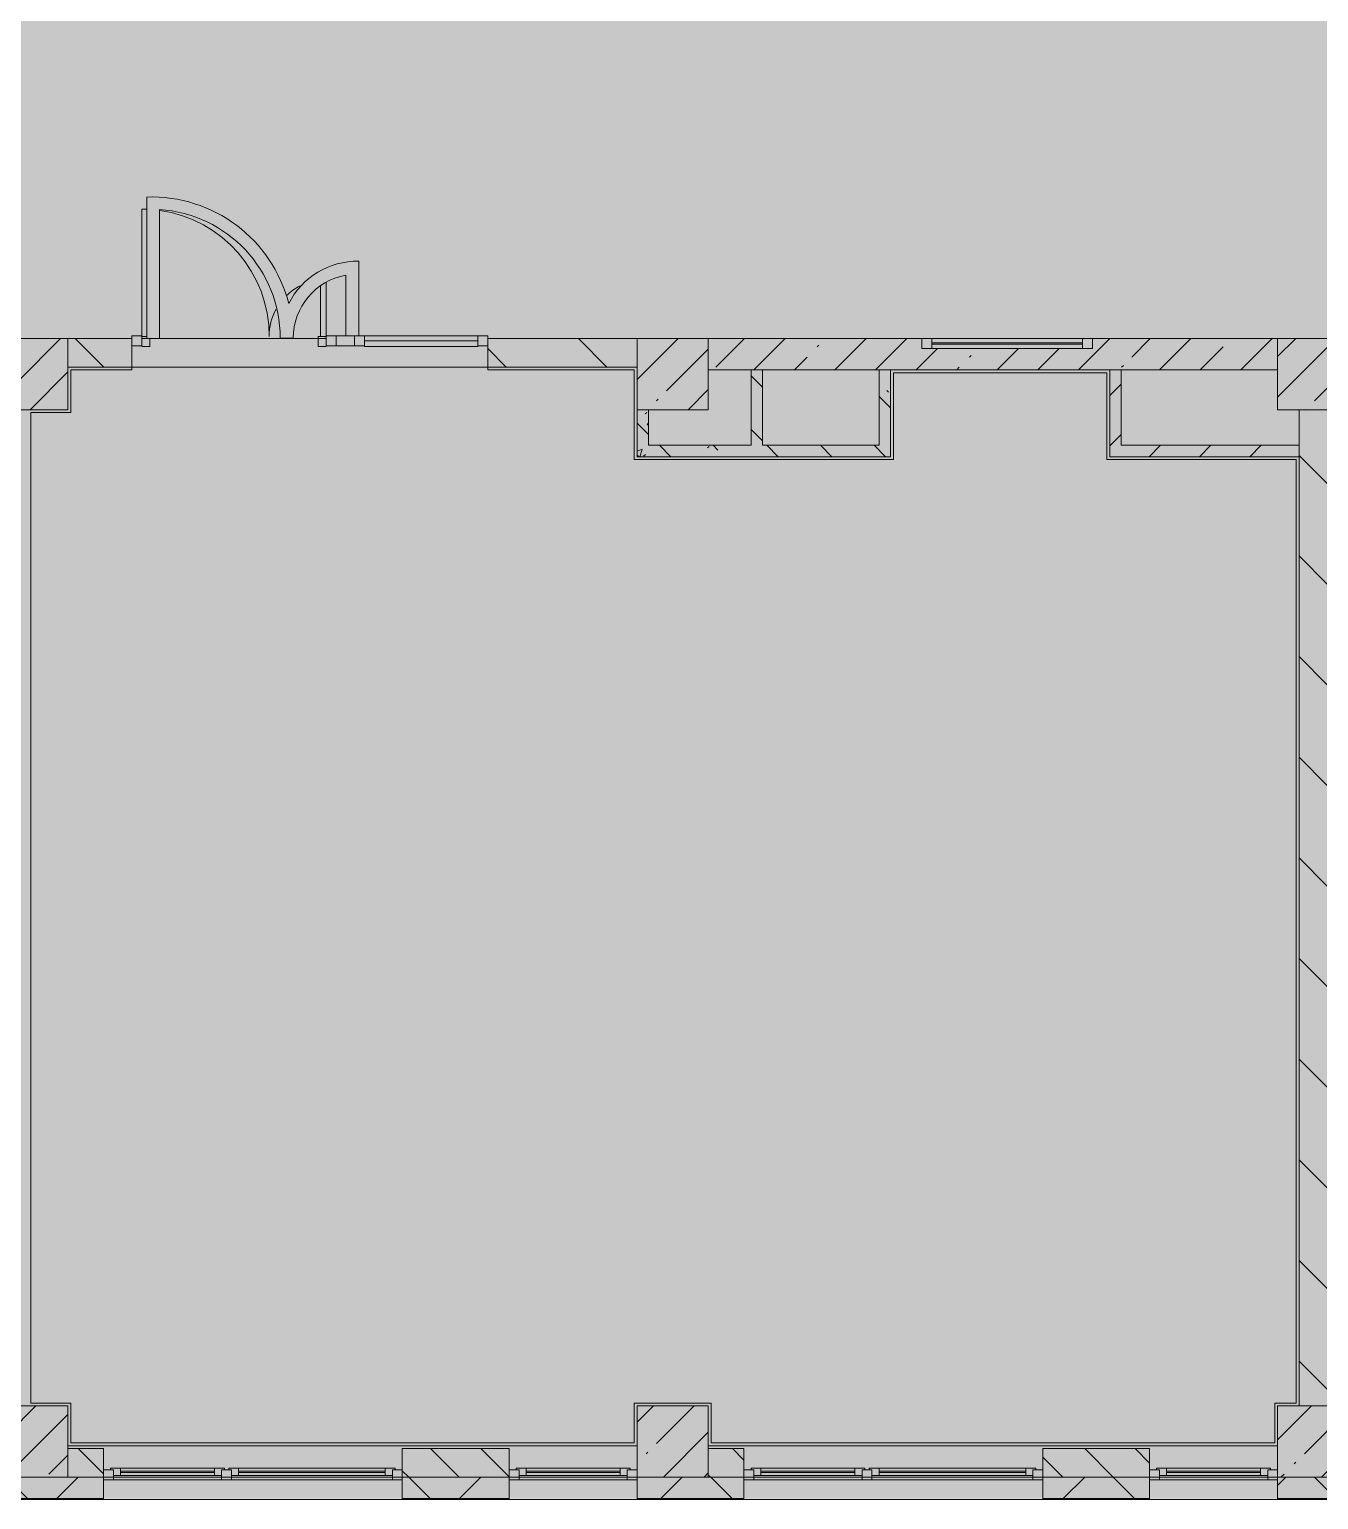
# Model space of a CAD drawing. Header units: millimetres. Extents: x 35355 to 234366, y -8553 to 29000.
# Drawn here: x 154996 to 164054, y -258 to 10073 of the extents above; entities that cross this region are included whole.
import ezdxf

# ---------------------------------------------------------------- set-up
doc = ezdxf.new("R2010")
doc.units = ezdxf.units.MM
doc.layers.add('A-DETL-GENF-2', color=7, linetype='Continuous', lineweight=9, true_color=0xc0c0c0, transparency=0.4)
for name, color, linetype, lineweight, true_color in [('A-DETL-GENF-4', 7, 'Continuous', 5, 0xb7b7b7), ('A-DOOR-4', 7, 'Continuous', 5, 0xe2e2e2), ('A-DOOR-5', 7, 'Continuous', 5, 0xb7b7b7), ('A-FLOR-1', 7, 'Continuous', 5, 0xb7b7b7), ('A-GLAZ-3', 7, 'Continuous', 5, 0x737373), ('A-GLAZ-CURT-2', 7, 'Continuous', 5, 0x737373), ('A-GLAZ-CWMG-2', 7, 'Continuous', 5, 0x737373), ('A-WALL-3', 7, 'Continuous', 5, 0x737373), ('A-WALL-4', 7, 'Continuous', 9, 0x737373), ('I-WALL-2', 7, 'Continuous', 5, 0x737373), ('I-WALL-4', 7, 'Continuous', 5, 0x787878), ('S-COLS-2', 7, 'Continuous', 5, 0x737373)]:
    doc.layers.add(name, color=color, linetype=linetype, lineweight=lineweight, true_color=true_color)
for name, color, linetype, lineweight in [('A-WALL', 7, 'Continuous', 9), ('A-WALL-2', 7, 'Continuous', 5), ('I-WALL-3', 7, 'Continuous', 5), ('S-COLS-1', 7, 'Continuous', 5)]:
    doc.layers.add(name, color=color, linetype=linetype, lineweight=lineweight)
pattern_1 = [(45, (107356.5, 0), (-353.5534, 353.5534), []), (135, (107356.5, 0), (-353.5534, -353.5534), [])]
pattern_2 = [(135, (107356.5, 0), (-353.5534, -353.5534), [])]
pattern_3 = [(45, (107356.5, 0), (-176.7767, 176.7767), [])]
pattern_4 = [(135, (107356.5, 0), (-377.171, -377.171), [533.4, -88.9, 17.78, -88.9]), (135, (107356.5, 376.94), (-377.171, -377.171), []), (50, (107356.5, 0), (637.6445, -55.7866), [66.675, -733.425]), (355, (107356.5, 0), (-123.3494, 668.699), [53.34, -586.74]), (100.451, (107409.6, -4.65), (514.299, 612.908), [56.665, -623.315]), (46.184, (107356.5, 177.8), (948.776, -147.15), [100.012, -1100.137]), (96.636, (107435.6, 165.5), (830.909, 865.997), [84.998, -934.973]), (351.184, (107356.5, 177.8), (830.918, 865.988), [80.01, -880.11]), (21, (107445.4, 133.35), (530.6506, -357.9283), [66.675, -733.425]), (326, (107445.4, 133.35), (216.308, 644.6585), [53.34, -586.74]), (71.451, (107489.6, 103.5), (746.9596, 286.724), [56.665, -623.315]), (37.5, (107356.5, 0), (10.8105, 295.9426), [16.764, -562.864, 16.764, -578.866, -588.962]), (37.5, (107356.5, 0), (10.8105, 295.9426), [-1175.258, 16.764, -572.198]), (7.5, (107356.5, 0), (233.8692, 350.6318), [16.764, -322.834, 16.764, -549.529, -224.472]), (7.5, (107356.5, 0), (233.8692, 350.6318), [-905.891, 16.764, -207.708]), (327.5, (107158.24, 0), (474.5678, -20.0513), [16.764, -205.486, 16.764, -676.656, -920.115]), (327.5, (107158.24, 0), (474.5678, -20.0513), [-915.67, 16.764, -903.351]), (317.5, (107069.34, 0), (518.4522, 88.9934), [16.764, -272.161, 16.764, -443.738, -653.415]), (317.5, (107069.34, 0), (518.4522, 88.9934), [-749.427, 16.764, -636.651])]

# ---------------------------------------------------------------- blocks, each defined once
blk = doc.blocks.new('BSC_Колонна _Прямоугольная - 500х500-V53-3_6_2_птичка')
at = {"layer": 'S-COLS-1'}
h = blk.add_hatch(dxfattribs=at)
h.set_pattern_fill('FP_76', color=256, style=0, pattern_type=2)
h.set_pattern_definition([(45, (-47660, -7650), (-285.123, 285.123), []), (45, (-47374.88, -7650), (-285.123, 285.123), [504.031, -100.806, 16.764, -84.042])])
h.paths.add_polyline_path([(250, -250), (250, 250), (-250, 250), (-250, -250), (-115, -250)])
at = {"layer": 'S-COLS-2'}
for p, q in [((250, 250), (-250, 250)), ((-250, 250), (-250, -250)), ((250, -250), (250, 250)), ((-250, -250), (250, -250))]:
    blk.add_line(p, q, dxfattribs=at)
blk = doc.blocks.new('BSC_Колонна _Прямоугольная - 500х500-V54-3_6_2_птичка')
at = {"layer": 'S-COLS-1'}
h = blk.add_hatch(dxfattribs=at)
h.set_pattern_fill('FP_77', color=256, style=0, pattern_type=2)
h.set_pattern_definition([(45, (-52160, -7650), (-285.123, 285.123), []), (45, (-51874.88, -7650), (-285.123, 285.123), [504.031, -100.806, 16.764, -84.042])])
h.paths.add_polyline_path([(250, -250), (250, 250), (-250, 250), (-250, -250)])
at = {"layer": 'S-COLS-2'}
for p, q in [((250, 250), (-250, 250)), ((-250, 250), (-250, -250)), ((250, -250), (250, 250)), ((-250, -250), (250, -250))]:
    blk.add_line(p, q, dxfattribs=at)
blk = doc.blocks.new('BSC_Колонна _Прямоугольная - 500х500-V60-3_6_2_птичка')
at = {"layer": 'S-COLS-1'}
h = blk.add_hatch(dxfattribs=at)
h.set_pattern_fill('FP_83', color=256, style=0, pattern_type=2)
h.set_pattern_definition([(45, (-47660, -150), (-285.123, 285.123), []), (45, (-47374.88, -150), (-285.123, 285.123), [504.031, -100.806, 16.764, -84.042])])
h.paths.add_polyline_path([(-250, -250), (250, -250), (250, 250), (-250, 250)])
at = {"layer": 'S-COLS-2'}
for p, q in [((250, 250), (-250, 250)), ((-250, 250), (-250, -250)), ((250, -250), (250, 250)), ((-250, -250), (250, -250))]:
    blk.add_line(p, q, dxfattribs=at)
blk = doc.blocks.new('BSC_Колонна _Прямоугольная - 500х500-V61-3_6_2_птичка')
at = {"layer": 'S-COLS-1'}
h = blk.add_hatch(dxfattribs=at)
h.set_pattern_fill('FP_84', color=256, style=0, pattern_type=2)
h.set_pattern_definition([(45, (-52160, -150), (-285.123, 285.123), []), (45, (-51874.88, -150), (-285.123, 285.123), [504.031, -100.806, 16.764, -84.042])])
h.paths.add_polyline_path([(-250, -250), (250, -250), (250, 250), (-250, 250)])
at = {"layer": 'S-COLS-2'}
for p, q in [((250, 250), (-250, 250)), ((-250, 250), (-250, -250)), ((250, -250), (250, 250)), ((-250, -250), (250, -250))]:
    blk.add_line(p, q, dxfattribs=at)
blk = doc.blocks.new('BSC_Колонна _Прямоугольная - 500х500-V74-3_6_2_птичка')
at = {"layer": 'S-COLS-1'}
h = blk.add_hatch(dxfattribs=at)
h.set_pattern_fill('FP_106', color=256, style=0, pattern_type=2)
h.set_pattern_definition([(45, (-56660, -150), (-285.123, 285.123), []), (45, (-56374.88, -150), (-285.123, 285.123), [504.031, -100.806, 16.764, -84.042])])
h.paths.add_polyline_path([(-250, -250), (250, -250), (250, 250), (-250, 250), (-250, 81)])
at = {"layer": 'S-COLS-2'}
for p, q in [((250, 250), (-250, 250)), ((-250, 250), (-250, -250)), ((250, -250), (250, 250)), ((-250, -250), (250, -250))]:
    blk.add_line(p, q, dxfattribs=at)
blk = doc.blocks.new('BSC_Колонна _Прямоугольная - 500х500-V75-3_6_2_птичка')
at = {"layer": 'S-COLS-1'}
h = blk.add_hatch(dxfattribs=at)
h.set_pattern_fill('FP_107', color=256, style=0, pattern_type=2)
h.set_pattern_definition([(45, (-56660, -7650), (-285.123, 285.123), []), (45, (-56374.88, -7650), (-285.123, 285.123), [504.031, -100.806, 16.764, -84.042])])
h.paths.add_polyline_path([(-250, -250), (250, -250), (250, 250), (-250, 250)])
at = {"layer": 'S-COLS-2'}
for p, q in [((250, 250), (-250, 250)), ((-250, 250), (-250, -250)), ((250, -250), (250, 250)), ((-250, -250), (250, -250))]:
    blk.add_line(p, q, dxfattribs=at)
blk = doc.blocks.new('120_Окно_СКБ_1Ст - 120_Окно_СКБ_1Ст 900х2500_h_-V85-3_6_2_птичка')
at = {"layer": 'A-GLAZ-3'}
for p, q in [((-450, -127), (-450, -57)), ((-450, -57), (-380, -57)), ((450, -57), (-450, -57)), ((-380, -57), (-380, -127)), ((380, -87), (-380, -87)), ((-380, -87), (-380, -127)), ((-330, -137), (-330, -87)), ((330, -137), (330, -87)), ((380, -127), (380, -57)), ((380, -57), (450, -57)), ((380, -127), (380, -87)), ((450, -57), (450, -127)), ((-380, -127), (-450, -127)), ((-450, -127), (-400, -127)), ((-380, -127), (-400, -127)), ((-400, -127), (-400, -137)), ((-400, -137), (400, -137)), ((400, -137), (-400, -137)), ((-330, -107), (330, -107)), ((330, -117), (-330, -117)), ((450, -127), (380, -127)), ((400, -127), (380, -127)), ((400, -127), (450, -127)), ((400, -137), (400, -127))]:
    blk.add_line(p, q, dxfattribs=at)
blk = doc.blocks.new('120_Окно_СКБ_2Ст - 120_Окно_СКБ_2Ст 2100х2400 _мал створка справа_-V82-3_6_2_птичка')
at = {"layer": 'A-GLAZ-3'}
for p, q in [((-1050, -127), (-1050, -57)), ((-1050, -57), (-980, -57)), ((1050, -57), (-1050, -57)), ((-980, -57), (-980, -127)), ((150, -87), (-980, -87)), ((-980, -87), (-980, -127)), ((-930, -137), (-930, -87)), ((100, -137), (100, -87)), ((150, -127), (150, -57)), ((150, -57), (220, -57)), ((150, -127), (150, -87)), ((220, -57), (220, -127)), ((980, -87), (220, -87)), ((220, -87), (220, -127)), ((270, -137), (270, -87)), ((930, -137), (930, -87)), ((980, -127), (980, -57)), ((980, -57), (1050, -57)), ((980, -127), (980, -87)), ((1050, -57), (1050, -127)), ((-980, -127), (-1050, -127)), ((-1050, -127), (-1000, -127)), ((-980, -127), (-1000, -127)), ((-1000, -127), (-1000, -137)), ((-1000, -137), (170, -137)), ((170, -137), (-1000, -137)), ((-930, -107), (100, -107)), ((100, -117), (-930, -117)), ((220, -127), (150, -127)), ((170, -127), (150, -127)), ((170, -127), (200, -127)), ((170, -137), (170, -127)), ((220, -127), (200, -127)), ((200, -127), (200, -137)), ((200, -137), (1000, -137)), ((1000, -137), (200, -137)), ((270, -107), (930, -107)), ((930, -117), (270, -117)), ((1050, -127), (980, -127)), ((1000, -127), (980, -127)), ((1000, -127), (1050, -127)), ((1000, -137), (1000, -127))]:
    blk.add_line(p, q, dxfattribs=at)
blk = doc.blocks.new('120_Окно_СКБ_1Ст - 120_Окно_СКБ_1Ст 900х2500_h_-V156-3_6_2_птичка')
at = {"layer": 'A-GLAZ-3'}
for p, q in [((-450, -127), (-450, -57)), ((-450, -57), (-380, -57)), ((450, -57), (-450, -57)), ((-380, -57), (-380, -127)), ((380, -87), (-380, -87)), ((-380, -87), (-380, -127)), ((-330, -137), (-330, -87)), ((330, -137), (330, -87)), ((380, -127), (380, -57)), ((380, -57), (450, -57)), ((380, -127), (380, -87)), ((450, -57), (450, -127)), ((-380, -127), (-450, -127)), ((-450, -127), (-400, -127)), ((-380, -127), (-400, -127)), ((-400, -127), (-400, -137)), ((-400, -137), (400, -137)), ((400, -137), (-400, -137)), ((-330, -107), (330, -107)), ((330, -117), (-330, -117)), ((450, -127), (380, -127)), ((400, -127), (380, -127)), ((400, -127), (450, -127)), ((400, -137), (400, -127))]:
    blk.add_line(p, q, dxfattribs=at)
blk = doc.blocks.new('Прямоугольный импост - 50 x 70 мм-V212-3_6_2_птичка')
at = {"layer": 'A-GLAZ-CWMG-2'}
for p, q in [((-70, 35), (0, 35)), ((-70, -35), (-70, 35)), ((0, 35), (0, -35)), ((0, -35), (-70, -35))]:
    blk.add_line(p, q, dxfattribs=at)
blk = doc.blocks.new('Дверь_Витражная_остекление_ - ДВН_ДАО_Главный вход_1200 в свету-V213-3_6_2_птичка')
at = {"layer": 'A-DOOR-4'}
for points in [[(-647, 30), (-613, 35), (-613, 925), (-647, 922), (-647, 35)], [(607, 30), (647, 35), (647, 410), (607, 378), (607, 35)]]:
    blk.add_hatch(color=256, dxfattribs=at).paths.add_polyline_path(points)
at = {"layer": 'A-DETL-GENF-4'}
for p, q in [((-613, 925), (-647, 925)), ((-647, 925), (-647, 35)), ((607, 385), (607, 30)), ((647, 35), (647, 410)), ((-647, 30), (-613, 30)), ((-613, 30), (-647, 30)), ((-592, -40), (-592, 15)), ((592, -40), (592, 30)), ((592, 30), (647, 30)), ((607, 30), (647, 30)), ((-647, -40), (-592, -40)), ((647, -40), (592, -40))]:
    blk.add_line(p, q, dxfattribs=at)
at = {"layer": 'A-DOOR-5'}
for p, q in [((-647, 925), (-647, 35)), ((647, 410), (647, 35))]:
    blk.add_line(p, q, dxfattribs=at)
for centre, radius, start, end in [((-647, 30), 895, 87.7864, 90), ((-647, 30), 895, 360, 81.929), ((647, 30), 400, 117.1206, 134.5389), ((647, 30), 400, 151.213, 180)]:
    blk.add_arc(centre, radius, start, end, dxfattribs=at)
blk = doc.blocks.new('Системная панель - Стемалит - 40мм-V214-3_6_2_птичка')
at = {"layer": 'A-GLAZ-CURT-2'}
for p, q in [((65, 35), (-65, 35)), ((-65, 35), (-65, -35)), ((65, -35), (65, 35)), ((-65, -35), (65, -35))]:
    blk.add_line(p, q, dxfattribs=at)
blk = doc.blocks.new('Прямоугольный импост - 50 x 70 мм-V215-3_6_2_птичка')
at = {"layer": 'A-GLAZ-CWMG-2'}
for p, q in [((-35, 35), (35, 35)), ((-35, -35), (-35, 35)), ((35, 35), (35, -35)), ((35, -35), (-35, -35))]:
    blk.add_line(p, q, dxfattribs=at)
blk = doc.blocks.new('Прямоугольный импост - 50 x 70 мм-V216-3_6_2_птичка')
at = {"layer": 'A-GLAZ-CWMG-2'}
for p, q in [((0, 35), (-70, 35)), ((-70, 35), (-70, -35)), ((0, -35), (0, 35)), ((-70, -35), (0, -35))]:
    blk.add_line(p, q, dxfattribs=at)
blk = doc.blocks.new('Системная панель - Стекло - 40мм-V220-3_6_2_птичка')
at = {"layer": 'A-GLAZ-CURT-2'}
for p, q in [((397.5, 0), (-397.5, 0)), ((-397.5, 0), (-397.5, -40)), ((397.5, -40), (397.5, 0)), ((-397.5, -40), (397.5, -40))]:
    blk.add_line(p, q, dxfattribs=at)
blk = doc.blocks.new('Прямоугольный импост - 50 x 70 мм-V218-3_6_2_птичка')
at = {"layer": 'A-GLAZ-CWMG-2'}
for p, q in [((-35, 35), (35, 35)), ((-35, -35), (-35, 35)), ((35, 35), (35, -35)), ((35, -35), (-35, -35))]:
    blk.add_line(p, q, dxfattribs=at)
blk = doc.blocks.new('Прямоугольный импост - 50 x 70 мм-V219-3_6_2_птичка')
at = {"layer": 'A-GLAZ-CWMG-2'}
blk.add_line((42060, 7920), (41265, 7920), dxfattribs=at)
blk = doc.blocks.new('120_Окно_СКБ_1Ст - 120_Окно_СКБ_1Ст 400х1200 EI30-V225-3_6_2_птичка')
at = {"layer": 'A-GLAZ-3'}
for p, q in [((-600, 40), (-600, 110)), ((-600, 110), (-530, 110)), ((600, 110), (-600, 110)), ((-530, 110), (-530, 40)), ((530, 40), (530, 110)), ((530, 110), (600, 110)), ((600, 110), (600, 40)), ((-530, 40), (-600, 40)), ((-600, 40), (600, 40)), ((530, 80), (-530, 80)), ((530, 70), (-530, 70)), ((600, 40), (530, 40))]:
    blk.add_line(p, q, dxfattribs=at)

msp = doc.modelspace()

# ---------------------------------------------------------------- hatches: boundary and pattern name
at = {"layer": 'A-DETL-GENF-2'}
msp.add_hatch(color=256, dxfattribs=at).paths.add_polyline_path([(178205.9, -251.7), (183206.5, -251.7), (183206.5, 3288.3), (191926.5, 3288.3), (191926.5, 27348.3), (149266.5, 27348.3), (149266.5, 23888.3), (145666.6, 23888.3), (145666.6, -251.7), (177273.7, -251.7)])
at = {"layer": 'A-WALL-2'}
h = msp.add_hatch(dxfattribs=at)
h.set_pattern_fill('FP_97', color=256, style=0, pattern_type=2)
h.set_pattern_definition([(135, (107356.5, 0), (-176.7767, -176.7767), [])])
h.paths.add_polyline_path([(172612.8, -100), (172766.5, -100), (172766.5, 100), (172516.5, 100), (172516.5, -100)])
h.paths.add_polyline_path([(168966.5, -100), (168966.5, 100), (168766.5, 100), (168766.5, -100), (168884.1, -100)])
h.paths.add_polyline_path([(171066.5, -100), (171616.5, -100), (171616.5, 100), (171066.5, 100)])
h.paths.add_polyline_path([(158366.5, -100), (158366.5, 100), (157616.5, 100), (157616.5, -100)])
h.paths.add_polyline_path([(159766.5, -100), (160016.5, -100), (160016.5, 100), (159766.5, 100), (159766.5, 33.3)])
h.paths.add_polyline_path([(162116.5, -100), (162866.5, -100), (162866.5, 100), (162116.5, 100)])
h.paths.add_polyline_path([(155516.5, -100), (155516.5, 100), (155266.5, 100), (155266.5, -100)])
h.paths.add_polyline_path([(164266.5, -100), (165166.5, -100), (165166.5, 100), (164266.5, 100), (164266.5, -52.2)])
h.paths.add_polyline_path([(149116.5, -100), (149116.5, 100), (148496.5, 100), (148496.5, -100)])
h.paths.add_polyline_path([(151172.6, -100), (151666.5, -100), (151666.5, 100), (150766.5, 100), (150766.5, -100)])
h.paths.add_polyline_path([(145846.5, -100), (145896.5, -100), (145896.5, 100), (145846.5, 100)])
h.paths.add_polyline_path([(150016.5, -100), (150266.5, -100), (150266.5, 100), (150016.5, 100)])
h = msp.add_hatch(dxfattribs=at)
h.set_pattern_fill('FP_99', color=256, style=0, pattern_type=2)
h.set_pattern_definition(pattern_1)
h.paths.add_polyline_path([(163766.5, -250), (163983.6, -250), (163983.6, -100), (163766.5, -100)])
h.paths.add_polyline_path([(154766.5, -250), (155516.5, -250), (155516.5, -100), (154766.5, -100)])
h.paths.add_polyline_path([(162358.8, -250), (162866.5, -250), (162866.5, -100), (162116.5, -100), (162116.5, -250)])
h.paths.add_polyline_path([(157616.5, -250), (158366.5, -250), (158366.5, -100), (157616.5, -100)])
h.paths.add_polyline_path([(159266.5, -250), (160016.5, -250), (160016.5, -100), (159266.5, -100)])
h.paths.add_polyline_path([(150016.5, -250), (151666.5, -250), (151666.5, -100), (150016.5, -100)])
h.paths.add_polyline_path([(145684.4, -250), (146396.5, -250), (146396.5, -100), (145666.6, -100), (145666.9, -250)])
h.paths.add_polyline_path([(149116.5, -250), (149116.5, -100), (148496.5, -100), (148496.5, -250)])
h = msp.add_hatch(dxfattribs=at)
h.set_pattern_fill('FP_99', color=256, style=0, pattern_type=2)
h.set_pattern_definition(pattern_1)
h.paths.add_polyline_path([(183056.5, -250), (183056.5, -100), (178916.5, -100), (178916.5, -250), (182866.8, -250)])
h.paths.add_polyline_path([(168966.5, -250), (168966.5, -100), (168266.5, -100), (168266.5, -250), (168884.1, -250)])
h.paths.add_polyline_path([(171066.5, -250), (171616.5, -250), (171616.5, -100), (171066.5, -100)])
h.paths.add_polyline_path([(173266.5, -250), (173516.5, -250), (173516.5, -100), (172516.5, -100), (172516.5, -250), (172766.5, -250)])
h.paths.add_polyline_path([(177273.7, -250), (178016.5, -250), (178016.5, -100), (174416.5, -100), (174416.5, -250), (175409.3, -250)])
h.paths.add_polyline_path([(165166.5, -250), (165166.5, -100), (163983.6, -100), (163983.6, -250), (165155.3, -250)])
at = {"layer": 'I-WALL-3'}
h = msp.add_hatch(dxfattribs=at)
h.set_pattern_fill('FP_98', color=256, style=0, pattern_type=2)
h.set_pattern_definition(pattern_2)
h.paths.add_polyline_path([(158630, 7700), (159266.5, 7700), (159266.5, 7900), (158216.5, 7900), (158216.5, 7700)])
h.paths.add_polyline_path([(155266.5, 7700), (155716.5, 7700), (155716.5, 7900), (155266.5, 7900), (155266.5, 7751.2)])
h = msp.add_hatch(dxfattribs=at)
h.set_pattern_fill('FP_95', color=256, style=0, pattern_type=2)
h.set_pattern_definition([(45, (107356.5, 0), (-285.123, 285.123), []), (45, (107641.6, 0), (-285.123, 285.123), [504.031, -100.806, 16.764, -84.042])])
h.paths.add_polyline_path([(162666.5, 7680), (163766.5, 7680), (163766.5, 7900), (162466.5, 7900), (162466.5, 7830), (161266.5, 7830), (161266.5, 7900), (159766.5, 7900), (159766.5, 7680), (162586.5, 7680)])
h = msp.add_hatch(dxfattribs=at)
h.set_pattern_fill('FP_100', color=256, style=0, pattern_type=2)
h.set_pattern_definition(pattern_3)
h.paths.add_polyline_path([(162666.5, 7070), (162666.5, 7680), (162586.5, 7680), (162586.5, 7070)])
h = msp.add_hatch(dxfattribs=at)
h.set_pattern_fill('FP_98', color=256, style=0, pattern_type=2)
h.set_pattern_definition(pattern_2)
h.paths.add_polyline_path([(163917.2, 400), (164117.2, 400), (164117.2, 7400), (163917.2, 7400), (163917.2, 809.6)])
h = msp.add_hatch(dxfattribs=at)
h.set_pattern_fill('FP_100', color=256, style=0, pattern_type=2)
h.set_pattern_definition(pattern_3)
h.paths.add_polyline_path([(163917.2, 7070), (163917.2, 7150), (162666.5, 7150), (162666.5, 7070)])
at = {"layer": 'I-WALL-4'}
h = msp.add_hatch(dxfattribs=at)
h.set_pattern_fill('FP_105', color=256, style=0, pattern_type=2)
h.set_pattern_definition(pattern_4)
h.paths.add_polyline_path([(160146.5, 7150), (160146.5, 7680), (160066.5, 7680), (160066.5, 7150)])
h = msp.add_hatch(dxfattribs=at)
h.set_pattern_fill('FP_105', color=256, style=0, pattern_type=2)
h.set_pattern_definition(pattern_4)
h.paths.add_polyline_path([(161046.5, 7150), (161046.5, 7680), (160966.5, 7680), (160966.5, 7150)])
h = msp.add_hatch(dxfattribs=at)
h.set_pattern_fill('FP_105', color=256, style=0, pattern_type=2)
h.set_pattern_definition(pattern_4)
h.paths.add_polyline_path([(159346.5, 7150), (159346.5, 7400), (159266.5, 7400), (159266.5, 7150)])
h = msp.add_hatch(dxfattribs=at)
h.set_pattern_fill('FP_105', color=256, style=0, pattern_type=2)
h.set_pattern_definition(pattern_4)
h.paths.add_polyline_path([(160494.4, 7070), (161046.5, 7070), (161046.5, 7150), (159266.5, 7150), (159266.5, 7070)])

# ---------------------------------------------------------------- linework, layer by layer
at = {"layer": 'A-FLOR-1'}
for p, q in [((155820.5, 8894.4), (155820.5, 7900)), ((155910.5, 7900), (155910.5, 8806.8)), ((157310.7, 7920), (157310.7, 8443.9)), ((157220.7, 8346.4), (157220.7, 7920)), ((155820.5, 7900), (155910.5, 7900)), ((156759.1, 7903.5), (156849.2, 7903.5)), ((155716.5, 7680), (155286.5, 7680)), ((155286.5, 7680), (155286.5, 7380)), ((155716.5, 7700), (155716.5, 7680)), ((158216.5, 7680), (158216.5, 7700)), ((159246.5, 7680), (158216.5, 7680)), ((159246.5, 7050), (159246.5, 7680)), ((162566.5, 7660), (161066.5, 7660)), ((161066.5, 7660), (161066.5, 7050)), ((162566.5, 7050), (162566.5, 7660)), ((155286.5, 7380), (155006.5, 7380)), ((155006.5, 7380), (155006.5, 420)), ((161066.5, 7050), (159246.5, 7050)), ((163897.2, 7050), (162566.5, 7050)), ((163897.2, 420), (163897.2, 7050)), ((155006.5, 420), (155286.5, 420)), ((155286.5, 420), (155286.5, 140)), ((159246.5, 140), (159246.5, 420)), ((159246.5, 420), (159786.5, 420)), ((159786.5, 420), (159786.5, 140)), ((163746.5, 140), (163746.5, 420)), ((163746.5, 420), (163897.2, 420)), ((155286.5, 140), (159246.5, 140)), ((159786.5, 140), (163746.5, 140))]:
    msp.add_line(p, q, dxfattribs=at)
for centre, radius, start, end in [((155854.2, 7900), 995, 14.33829, 91.93805), ((155854.1, 7903.5), 905, 360, 86.42904), ((157303.2, 7900), 544, 89.21005, 153.06648), ((157303.2, 7900), 454, 100.46985, 179.55829)]:
    msp.add_arc(centre, radius, start, end, dxfattribs=at)
at = {"layer": 'A-WALL'}
for p, q in [((154766.5, -253), (155516.5, -253)), ((157616.5, -253), (158366.5, -253)), ((159266.5, -253), (160016.5, -253)), ((162116.5, -253), (162866.5, -253)), ((163766.5, -253), (165166.5, -253))]:
    msp.add_line(p, q, dxfattribs=at)
at = {"layer": 'A-WALL-2'}
for p, q in [((157616.5, -258), (143879.5, -258)), ((172516.5, -258), (157616.5, -258))]:
    msp.add_line(p, q, dxfattribs=at)
at = {"layer": 'A-WALL-3'}
for p, q in [((155516.5, 100), (155266.5, 100)), ((155516.5, -258), (155516.5, 100)), ((158366.5, 100), (157616.5, 100)), ((157616.5, 100), (157616.5, -258)), ((158366.5, -258), (158366.5, 100)), ((160016.5, 100), (159766.5, 100)), ((160016.5, -258), (160016.5, 100)), ((162866.5, 100), (162116.5, 100)), ((162116.5, 100), (162116.5, -258)), ((162866.5, -258), (162866.5, 100)), ((155516.5, -100), (157616.5, -100)), ((158366.5, -100), (159266.5, -100)), ((159266.5, -100), (159266.5, -258)), ((160016.5, -100), (162116.5, -100)), ((162866.5, -100), (163766.5, -100)), ((163766.5, -100), (163766.5, -258))]:
    msp.add_line(p, q, dxfattribs=at)
at = {"layer": 'A-WALL-4'}
for p, q in [((161046.5, 7680), (160966.5, 7680)), ((162666.5, 7680), (162586.5, 7680)), ((163917.2, 7070), (163917.2, 7150)), ((155266.5, -100), (155516.5, -100)), ((157616.5, -100), (158366.5, -100)), ((159766.5, -100), (160016.5, -100)), ((162116.5, -100), (162866.5, -100)), ((154766.5, -250), (155516.5, -250)), ((157616.5, -250), (158366.5, -250)), ((159266.5, -250), (160016.5, -250)), ((162116.5, -250), (162866.5, -250)), ((163766.5, -250), (165166.5, -250))]:
    msp.add_line(p, q, dxfattribs=at)
at = {"layer": 'I-WALL-2'}
for p, q in [((155716.5, 7900), (155266.5, 7900)), ((155716.5, 7700), (155716.5, 7900)), ((155786.5, 7900), (155820.5, 7900)), ((155910.5, 7900), (157081.5, 7900)), ((159266.5, 7900), (158216.5, 7900)), ((158216.5, 7900), (158216.5, 7700)), ((161266.5, 7900), (159766.5, 7900)), ((163766.5, 7900), (162466.5, 7900)), ((159266.5, 7700), (155266.5, 7700)), ((159766.5, 7680), (160966.5, 7680)), ((160066.5, 7680), (160066.5, 7150)), ((160146.5, 7150), (160146.5, 7680)), ((160966.5, 7680), (160966.5, 7150)), ((161046.5, 7070), (161046.5, 7680)), ((161046.5, 7680), (162586.5, 7680)), ((162586.5, 7680), (162586.5, 7070)), ((162666.5, 7150), (162666.5, 7680)), ((162666.5, 7680), (163766.5, 7680)), ((159266.5, 7400), (159266.5, 7070)), ((159346.5, 7150), (159346.5, 7400)), ((163917.2, 7400), (163917.2, 7150)), ((160066.5, 7150), (159346.5, 7150)), ((160966.5, 7150), (160146.5, 7150)), ((163917.2, 7150), (162666.5, 7150)), ((159266.5, 7070), (161046.5, 7070)), ((162586.5, 7070), (163917.2, 7070)), ((163917.2, 7070), (163917.2, 400)), ((155266.5, 120), (159266.5, 120)), ((159766.5, 120), (163766.5, 120))]:
    msp.add_line(p, q, dxfattribs=at)

# ---------------------------------------------------------------- block references
at = {"layer": 'A-DOOR-5'}
msp.add_blockref('Дверь_Витражная_остекление_ - ДВН_ДАО_Главный вход_1200 в свету-V213-3_6_2_птичка', (156434, 7885), dxfattribs=at)
at = {"layer": 'A-GLAZ-3'}
msp.add_blockref('120_Окно_СКБ_1Ст - 120_Окно_СКБ_1Ст 400х1200 EI30-V225-3_6_2_птичка', (161866.5, 7790), dxfattribs=at)
at = {"layer": 'A-GLAZ-3', "rotation": 180}
for name, p in [('120_Окно_СКБ_2Ст - 120_Окно_СКБ_2Ст 2100х2400 _мал створка справа_-V82-3_6_2_птичка', (156566.5, -175)), ('120_Окно_СКБ_1Ст - 120_Окно_СКБ_1Ст 900х2500_h_-V156-3_6_2_птичка', (158816.5, -175)), ('120_Окно_СКБ_2Ст - 120_Окно_СКБ_2Ст 2100х2400 _мал створка справа_-V82-3_6_2_птичка', (161066.5, -175)), ('120_Окно_СКБ_1Ст - 120_Окно_СКБ_1Ст 900х2500_h_-V85-3_6_2_птичка', (163316.5, -175))]:
    msp.add_blockref(name, p, dxfattribs=at)
at = {"layer": 'A-GLAZ-CURT-2'}
for name, p in [('Системная панель - Стемалит - 40мм-V214-3_6_2_птичка', (157216.5, 7885)), ('Системная панель - Стекло - 40мм-V220-3_6_2_птичка', (157749, 7885))]:
    msp.add_blockref(name, p, dxfattribs=at)
at = {"layer": 'A-GLAZ-CWMG-2', "rotation": 180}
msp.add_blockref('Прямоугольный импост - 50 x 70 мм-V216-3_6_2_птичка', (155716.5, 7885), dxfattribs=at)
at = {"layer": 'A-GLAZ-CWMG-2', "extrusion": (0, 0, -1), "rotation": 180}
for name, p in [('Прямоугольный импост - 50 x 70 мм-V215-3_6_2_птичка', (-157116.5, 7885)), ('Прямоугольный импост - 50 x 70 мм-V218-3_6_2_птичка', (-157316.5, 7885)), ('Прямоугольный импост - 50 x 70 мм-V212-3_6_2_птичка', (-158216.5, 7885))]:
    msp.add_blockref(name, p, dxfattribs=at)
at = {"layer": 'A-GLAZ-CWMG-2'}
msp.add_blockref('Прямоугольный импост - 50 x 70 мм-V219-3_6_2_птичка', (116086.5, 0), dxfattribs=at)
at = {"layer": 'S-COLS-2'}
for name, p in [('BSC_Колонна _Прямоугольная - 500х500-V53-3_6_2_птичка', (155016.5, 7650)), ('BSC_Колонна _Прямоугольная - 500х500-V54-3_6_2_птичка', (159516.5, 7650)), ('BSC_Колонна _Прямоугольная - 500х500-V75-3_6_2_птичка', (164016.5, 7650)), ('BSC_Колонна _Прямоугольная - 500х500-V60-3_6_2_птичка', (155016.5, 150)), ('BSC_Колонна _Прямоугольная - 500х500-V61-3_6_2_птичка', (159516.5, 150)), ('BSC_Колонна _Прямоугольная - 500х500-V74-3_6_2_птичка', (164016.5, 150))]:
    msp.add_blockref(name, p, dxfattribs=at)

doc.saveas('drawing.dxf')
